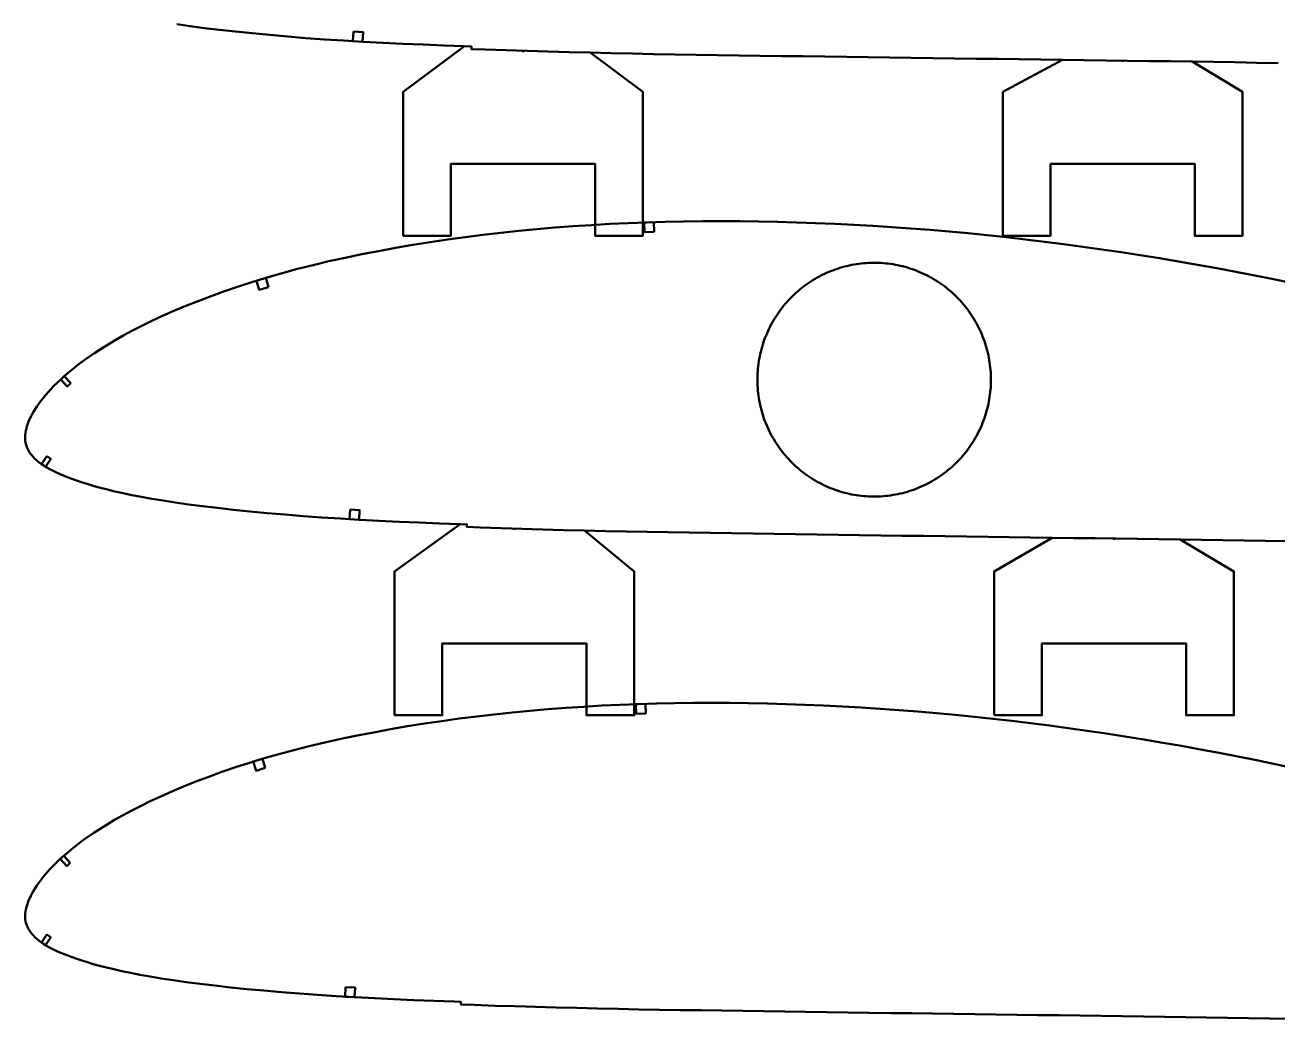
# Model space of a CAD drawing. Header units: metres. Extents: x -32 to 1074, y -15727 to -24.
# Drawn here: x -1 to 521, y -5767 to -5352 of the extents above; entities that cross this region are included whole.
import ezdxf

# ---------------------------------------------------------------- set-up
doc = ezdxf.new("R2010")
doc.units = ezdxf.units.M
doc.layers.add('Layer', color=7, linetype='Continuous', lineweight=50)

msp = doc.modelspace()

# ---------------------------------------------------------------- linework, layer by layer
at = {"layer": 'Layer', "color": 1}
for p, q in [((206.25, -5362.84), (206.25, -5363.34)), ((456.25, -5366.95), (456.25, -5367.45)), ((202.63, -5562.15), (202.63, -5562.65)), ((452.63, -5566.28), (452.63, -5566.78))]:
    msp.add_line(p, q, dxfattribs=at)
at = {"layer": 'Layer'}
for points in [[(61.91, -5351.78), (67.44, -5352.56), (73.36, -5353.34), (79.65, -5354.09), (86.32, -5354.81), (93.33, -5355.52), (100.62, -5356.21), (108.12, -5356.88), (115.76, -5357.51), (123.53, -5358.08), (131.45, -5358.59), (139.54, -5359.05), (147.79, -5359.47), (156.14, -5359.88), (164.61, -5360.24), (173.19, -5360.59), (181.85, -5360.93), (184.75, -5361.03), (184.71, -5362.08), (190.51, -5362.3), (199.22, -5362.61), (207.92, -5362.9), (216.64, -5363.15), (225.41, -5363.38), (234.22, -5363.6), (243.05, -5363.81), (251.86, -5364.01), (260.67, -5364.19), (269.49, -5364.34), (278.36, -5364.47), (287.27, -5364.6), (296.19, -5364.73), (305.14, -5364.87), (314.1, -5365), (323.08, -5365.12), (332.08, -5365.24), (341.09, -5365.36), (350.09, -5365.49), (359.11, -5365.62), (368.12, -5365.75), (377.12, -5365.88), (386.12, -5366), (395.13, -5366.12), (404.14, -5366.24), (413.15, -5366.36), (422.16, -5366.49), (431.17, -5366.62), (440.18, -5366.74), (449.18, -5366.86), (458.19, -5366.97), (467.19, -5367.09), (476.17, -5367.21), (485.15, -5367.34), (494.13, -5367.48), (503.1, -5367.63), (512.07, -5367.78), (521.02, -5367.94)], [(61.91, -5351.78), (67.44, -5352.56), (73.36, -5353.34), (79.65, -5354.09), (86.32, -5354.81), (93.33, -5355.52), (100.62, -5356.21), (108.12, -5356.88), (115.76, -5357.51), (123.53, -5358.08), (131.45, -5358.59), (139.54, -5359.05), (147.79, -5359.47), (156.14, -5359.88), (164.61, -5360.24), (173.19, -5360.59), (181.85, -5360.93), (184.75, -5361.03), (184.71, -5362.08), (190.51, -5362.3), (199.22, -5362.61), (207.92, -5362.9), (216.64, -5363.15), (225.41, -5363.38), (234.22, -5363.6), (243.05, -5363.81), (251.86, -5364.01), (260.67, -5364.19), (269.49, -5364.34), (278.36, -5364.47), (287.27, -5364.6), (296.19, -5364.73), (305.14, -5364.87), (314.1, -5365), (323.08, -5365.12), (332.08, -5365.24), (341.09, -5365.36), (350.09, -5365.49), (359.11, -5365.62), (368.12, -5365.75), (377.12, -5365.88), (386.12, -5366), (395.13, -5366.12), (404.14, -5366.24), (413.15, -5366.36), (422.16, -5366.49), (431.17, -5366.62), (440.18, -5366.74), (449.18, -5366.86), (458.19, -5366.97), (467.19, -5367.09), (476.17, -5367.21), (485.15, -5367.34), (494.13, -5367.48), (503.1, -5367.63), (512.07, -5367.78), (521.02, -5367.94)], [(135.53, -5354.81), (139.53, -5355.04), (139.3, -5359.03), (135.31, -5358.81), (135.53, -5354.81)], [(527.07, -5459.75), (519.19, -5458.12), (511.3, -5456.54), (503.39, -5455.02), (495.45, -5453.54), (487.49, -5452.11), (479.51, -5450.73), (471.53, -5449.39), (463.54, -5448.1), (455.56, -5446.87), (447.58, -5445.69), (439.6, -5444.56), (431.63, -5443.49), (423.67, -5442.47), (415.71, -5441.51), (407.75, -5440.6), (399.79, -5439.75), (391.84, -5438.96), (383.89, -5438.23), (375.94, -5437.55), (367.99, -5436.93), (360.04, -5436.37), (352.08, -5435.87), (344.12, -5435.42), (336.17, -5435.03), (328.23, -5434.69), (320.3, -5434.41), (312.38, -5434.2), (304.47, -5434.04), (296.58, -5433.94), (288.73, -5433.89), (280.93, -5433.91), (273.18, -5433.99), (265.47, -5434.15), (257.79, -5434.38), (250.11, -5434.69), (242.44, -5435.06), (234.79, -5435.51), (227.17, -5436.02), (219.56, -5436.6), (211.99, -5437.25), (204.45, -5437.97), (196.96, -5438.77), (189.51, -5439.63), (182.12, -5440.56), (174.78, -5441.57), (167.5, -5442.65), (160.28, -5443.8), (153.12, -5445.05), (146, -5446.36), (138.98, -5447.72), (132.08, -5449.14), (125.33, -5450.63), (118.71, -5452.19), (112.22, -5453.83), (105.87, -5455.55), (99.64, -5457.34), (93.55, -5459.2), (87.61, -5461.12), (81.83, -5463.1), (76.24, -5465.12), (70.83, -5467.19), (65.63, -5469.27), (60.68, -5471.36), (55.97, -5473.43), (51.54, -5475.48), (47.38, -5477.52), (43.48, -5479.52), (39.83, -5481.5), (36.43, -5483.42), (33.26, -5485.3), (30.33, -5487.12), (27.61, -5488.88), (25.1, -5490.59), (22.78, -5492.26), (20.63, -5493.88), (18.64, -5495.45), (16.8, -5496.98), (15.08, -5498.46), (13.5, -5499.9), (12.03, -5501.29), (10.67, -5502.64), (9.41, -5503.96), (8.24, -5505.24), (7.16, -5506.5), (6.15, -5507.71), (5.23, -5508.9), (4.37, -5510.06), (3.58, -5511.2), (2.85, -5512.31), (2.18, -5513.37), (1.58, -5514.41), (1.04, -5515.46), (0.55, -5516.5), (0.11, -5517.47), (-0.26, -5518.41), (-0.57, -5519.37), (-0.83, -5520.32), (-1.04, -5521.23), (-1.2, -5522.13), (-1.31, -5523.02), (-1.36, -5523.85), (-1.37, -5524.69), (-1.3, -5525.53), (-1.15, -5526.38), (-0.93, -5527.24), (-0.64, -5528.09), (-0.27, -5528.94), (0.17, -5529.78), (0.69, -5530.6), (1.31, -5531.42), (2, -5532.22), (2.76, -5533.01), (3.6, -5533.78), (4.52, -5534.54), (5.51, -5535.28), (6.58, -5536), (7.74, -5536.7), (8.99, -5537.39), (10.33, -5538.07), (11.76, -5538.76), (13.29, -5539.44), (14.92, -5540.13), (16.66, -5540.83), (18.52, -5541.53), (20.5, -5542.23), (22.63, -5542.94), (24.93, -5543.65), (27.41, -5544.36), (30.09, -5545.1), (32.98, -5545.85), (36.1, -5546.61), (39.48, -5547.38), (43.15, -5548.15), (47.13, -5548.92), (51.46, -5549.68), (56.18, -5550.45), (61.28, -5551.23), (66.76, -5552.01), (72.61, -5552.78), (78.85, -5553.52), (85.45, -5554.24), (92.38, -5554.94), (99.6, -5555.63), (107.02, -5556.29), (114.59, -5556.91), (122.28, -5557.47), (130.12, -5557.98), (138.13, -5558.43), (146.28, -5558.85), (154.56, -5559.25), (162.94, -5559.62), (171.43, -5559.96), (180, -5560.29), (182.87, -5560.4), (182.84, -5561.45), (188.57, -5561.66), (197.19, -5561.97), (205.8, -5562.25), (214.44, -5562.5), (223.12, -5562.73), (231.84, -5562.95), (240.57, -5563.16), (249.3, -5563.35), (258.02, -5563.53), (266.75, -5563.68), (275.53, -5563.81), (284.35, -5563.93), (293.18, -5564.06), (302.04, -5564.2), (310.9, -5564.33), (319.79, -5564.45), (328.7, -5564.57), (337.62, -5564.69), (346.53, -5564.82), (355.45, -5564.95), (364.37, -5565.08), (373.28, -5565.21), (382.19, -5565.33), (391.11, -5565.44), (400.03, -5565.56), (408.95, -5565.68), (417.87, -5565.81), (426.79, -5565.94), (435.7, -5566.06), (444.62, -5566.17), (453.53, -5566.29), (462.44, -5566.4), (471.33, -5566.52), (480.22, -5566.65), (489.1, -5566.79), (497.99, -5566.93), (506.86, -5567.08), (515.72, -5567.24), (524.57, -5567.41)], [(527.07, -5459.75), (519.19, -5458.12), (511.3, -5456.54), (503.39, -5455.02), (495.45, -5453.54), (487.49, -5452.11), (479.51, -5450.73), (471.53, -5449.39), (463.54, -5448.1), (455.56, -5446.87), (447.58, -5445.69), (439.6, -5444.56), (431.63, -5443.49), (423.67, -5442.47), (415.71, -5441.51), (407.75, -5440.6), (399.79, -5439.75), (391.84, -5438.96), (383.89, -5438.23), (375.94, -5437.55), (367.99, -5436.93), (360.04, -5436.37), (352.08, -5435.87), (344.12, -5435.42), (336.17, -5435.03), (328.23, -5434.69), (320.3, -5434.41), (312.38, -5434.2), (304.47, -5434.04), (296.58, -5433.94), (288.73, -5433.89), (280.93, -5433.91), (273.18, -5433.99), (265.47, -5434.15), (257.79, -5434.38), (250.11, -5434.69), (242.44, -5435.06), (234.79, -5435.51), (227.17, -5436.02), (219.56, -5436.6), (211.99, -5437.25), (204.45, -5437.97), (196.96, -5438.77), (189.51, -5439.63), (182.12, -5440.56), (174.78, -5441.57), (167.5, -5442.65), (160.28, -5443.8), (153.12, -5445.05), (146, -5446.36), (138.98, -5447.72), (132.08, -5449.14), (125.33, -5450.63), (118.71, -5452.19), (112.22, -5453.83), (105.87, -5455.55), (99.64, -5457.34), (93.55, -5459.2), (87.61, -5461.12), (81.83, -5463.1), (76.24, -5465.12), (70.83, -5467.19), (65.63, -5469.27), (60.68, -5471.36), (55.97, -5473.43), (51.54, -5475.48), (47.38, -5477.52), (43.48, -5479.52), (39.83, -5481.5), (36.43, -5483.42), (33.26, -5485.3), (30.33, -5487.12), (27.61, -5488.88), (25.1, -5490.59), (22.78, -5492.26), (20.63, -5493.88), (18.64, -5495.45), (16.8, -5496.98), (15.08, -5498.46), (13.5, -5499.9), (12.03, -5501.29), (10.67, -5502.64), (9.41, -5503.96), (8.24, -5505.24), (7.16, -5506.5), (6.15, -5507.71), (5.23, -5508.9), (4.37, -5510.06), (3.58, -5511.2), (2.85, -5512.31), (2.18, -5513.37), (1.58, -5514.41), (1.04, -5515.46), (0.55, -5516.5), (0.11, -5517.47), (-0.26, -5518.41), (-0.57, -5519.37), (-0.83, -5520.32), (-1.04, -5521.23), (-1.2, -5522.13), (-1.31, -5523.02), (-1.36, -5523.85), (-1.37, -5524.69), (-1.3, -5525.53), (-1.15, -5526.38), (-0.93, -5527.24), (-0.64, -5528.09), (-0.27, -5528.94), (0.17, -5529.78), (0.69, -5530.6), (1.31, -5531.42), (2, -5532.22), (2.76, -5533.01), (3.6, -5533.78), (4.52, -5534.54), (5.51, -5535.28), (6.58, -5536), (7.74, -5536.7), (8.99, -5537.39), (10.33, -5538.07), (11.76, -5538.76), (13.29, -5539.44), (14.92, -5540.13), (16.66, -5540.83), (18.52, -5541.53), (20.5, -5542.23), (22.63, -5542.94), (24.93, -5543.65), (27.41, -5544.36), (30.09, -5545.1), (32.98, -5545.85), (36.1, -5546.61), (39.48, -5547.38), (43.15, -5548.15), (47.13, -5548.92), (51.46, -5549.68), (56.18, -5550.45), (61.28, -5551.23), (66.76, -5552.01), (72.61, -5552.78), (78.85, -5553.52), (85.45, -5554.24), (92.38, -5554.94), (99.6, -5555.63), (107.02, -5556.29), (114.59, -5556.91), (122.28, -5557.47), (130.12, -5557.98), (138.13, -5558.43), (146.28, -5558.85), (154.56, -5559.25), (162.94, -5559.62), (171.43, -5559.96), (180, -5560.29), (182.87, -5560.4), (182.84, -5561.45), (188.57, -5561.66), (197.19, -5561.97), (205.8, -5562.25), (214.44, -5562.5), (223.12, -5562.73), (231.84, -5562.95), (240.57, -5563.16), (249.3, -5563.35), (258.02, -5563.53), (266.75, -5563.68), (275.53, -5563.81), (284.35, -5563.93), (293.18, -5564.06), (302.04, -5564.2), (310.9, -5564.33), (319.79, -5564.45), (328.7, -5564.57), (337.62, -5564.69), (346.53, -5564.82), (355.45, -5564.95), (364.37, -5565.08), (373.28, -5565.21), (382.19, -5565.33), (391.11, -5565.44), (400.03, -5565.56), (408.95, -5565.68), (417.87, -5565.81), (426.79, -5565.94), (435.7, -5566.06), (444.62, -5566.17), (453.53, -5566.29), (462.44, -5566.4), (471.33, -5566.52), (480.22, -5566.65), (489.1, -5566.79), (497.99, -5566.93), (506.86, -5567.08), (515.72, -5567.24), (524.57, -5567.41)], [(260.93, -5438.29), (256.93, -5438.41), (256.81, -5434.41), (260.81, -5434.29), (260.93, -5438.29)], [(100.12, -5461.37), (96.3, -5462.54), (95.13, -5458.71), (98.95, -5457.55), (100.12, -5461.37)], [(17.68, -5501.5), (16.2, -5502.85), (13.52, -5499.88), (15, -5498.54), (17.68, -5501.5)], [(7.76, -5531.97), (9.42, -5533.08), (7.2, -5536.41), (5.54, -5535.3), (7.76, -5531.97)], [(134.14, -5554.2), (138.13, -5554.42), (137.91, -5558.42), (133.91, -5558.19), (134.14, -5554.2)], [(527.6, -5661.99), (519.84, -5660.32), (512.08, -5658.71), (504.3, -5657.16), (496.49, -5655.65), (488.66, -5654.2), (480.81, -5652.79), (472.94, -5651.42), (465.07, -5650.1), (457.19, -5648.83), (449.31, -5647.62), (441.44, -5646.45), (433.58, -5645.34), (425.72, -5644.28), (417.86, -5643.28), (410.01, -5642.33), (402.16, -5641.44), (394.32, -5640.6), (386.47, -5639.82), (378.63, -5639.09), (370.79, -5638.43), (362.95, -5637.82), (355.1, -5637.26), (347.25, -5636.77), (339.4, -5636.32), (331.56, -5635.94), (323.73, -5635.61), (315.91, -5635.33), (308.1, -5635.12), (300.3, -5634.96), (292.52, -5634.86), (284.78, -5634.82), (277.08, -5634.83), (269.44, -5634.92), (261.83, -5635.07), (254.26, -5635.3), (246.69, -5635.6), (239.12, -5635.97), (231.58, -5636.41), (224.06, -5636.92), (216.56, -5637.49), (209.09, -5638.13), (201.65, -5638.84), (194.26, -5639.62), (186.92, -5640.47), (179.62, -5641.4), (172.38, -5642.39), (165.21, -5643.45), (158.09, -5644.59), (151.02, -5645.82), (144.01, -5647.11), (137.08, -5648.46), (130.28, -5649.86), (123.61, -5651.33), (117.09, -5652.87), (110.69, -5654.48), (104.42, -5656.17), (98.28, -5657.94), (92.27, -5659.78), (86.41, -5661.67), (80.72, -5663.62), (75.2, -5665.62), (69.87, -5667.66), (64.74, -5669.71), (59.85, -5671.77), (55.22, -5673.81), (50.84, -5675.84), (46.74, -5677.84), (42.89, -5679.82), (39.29, -5681.77), (35.94, -5683.67), (32.82, -5685.52), (29.92, -5687.31), (27.24, -5689.05), (24.77, -5690.74), (22.48, -5692.38), (20.36, -5693.98), (18.4, -5695.53), (16.58, -5697.04), (14.89, -5698.5), (13.33, -5699.91), (11.88, -5701.29), (10.54, -5702.62), (9.29, -5703.92), (8.14, -5705.19), (7.07, -5706.42), (6.08, -5707.62), (5.17, -5708.79), (4.33, -5709.93), (3.55, -5711.06), (2.82, -5712.16), (2.17, -5713.2), (1.58, -5714.22), (1.05, -5715.26), (0.56, -5716.28), (0.13, -5717.24), (-0.24, -5718.16), (-0.54, -5719.11), (-0.8, -5720.04), (-1.01, -5720.95), (-1.16, -5721.83), (-1.27, -5722.71), (-1.33, -5723.52), (-1.33, -5724.35), (-1.26, -5725.17), (-1.12, -5726.01), (-0.9, -5726.86), (-0.61, -5727.7), (-0.25, -5728.54), (0.18, -5729.36), (0.7, -5730.17), (1.3, -5730.97), (1.98, -5731.77), (2.74, -5732.54), (3.57, -5733.31), (4.47, -5734.05), (5.44, -5734.78), (6.5, -5735.49), (7.64, -5736.18), (8.87, -5736.86), (10.19, -5737.53), (11.61, -5738.21), (13.12, -5738.88), (14.73, -5739.56), (16.44, -5740.25), (18.27, -5740.94), (20.23, -5741.64), (22.33, -5742.33), (24.6, -5743.03), (27.04, -5743.74), (29.68, -5744.46), (32.53, -5745.2), (35.61, -5745.95), (38.94, -5746.71), (42.56, -5747.47), (46.49, -5748.23), (50.76, -5748.98), (55.41, -5749.74), (60.44, -5750.51), (65.84, -5751.28), (71.62, -5752.04), (77.77, -5752.77), (84.28, -5753.48), (91.12, -5754.17), (98.24, -5754.85), (105.55, -5755.5), (113.02, -5756.11), (120.61, -5756.67), (128.34, -5757.16), (136.24, -5757.61), (144.28, -5758.03), (152.44, -5758.42), (160.71, -5758.78), (169.08, -5759.12), (177.53, -5759.44), (180.37, -5759.55), (180.33, -5760.6), (185.99, -5760.81), (194.49, -5761.12), (202.99, -5761.39), (211.5, -5761.64), (220.06, -5761.87), (228.66, -5762.08), (237.28, -5762.29), (245.89, -5762.48), (254.48, -5762.65), (263.1, -5762.8), (271.75, -5762.93), (280.45, -5763.05), (289.17, -5763.18), (297.9, -5763.32), (306.65, -5763.44), (315.41, -5763.56), (324.2, -5763.68), (332.99, -5763.8), (341.79, -5763.92), (350.59, -5764.05), (359.38, -5764.18), (368.17, -5764.31), (376.96, -5764.42), (385.76, -5764.54), (394.55, -5764.65), (403.35, -5764.78), (412.15, -5764.9), (420.94, -5765.03), (429.73, -5765.15), (438.53, -5765.26), (447.32, -5765.37), (456.1, -5765.49), (464.88, -5765.61), (473.64, -5765.73), (482.4, -5765.87), (491.16, -5766.01), (499.92, -5766.16), (508.66, -5766.31), (517.39, -5766.48), (526.12, -5766.66)], [(527.6, -5661.99), (519.84, -5660.32), (512.08, -5658.71), (504.3, -5657.16), (496.49, -5655.65), (488.66, -5654.2), (480.81, -5652.79), (472.94, -5651.42), (465.07, -5650.1), (457.19, -5648.83), (449.31, -5647.62), (441.44, -5646.45), (433.58, -5645.34), (425.72, -5644.28), (417.86, -5643.28), (410.01, -5642.33), (402.16, -5641.44), (394.32, -5640.6), (386.47, -5639.82), (378.63, -5639.09), (370.79, -5638.43), (362.95, -5637.82), (355.1, -5637.26), (347.25, -5636.77), (339.4, -5636.32), (331.56, -5635.94), (323.73, -5635.61), (315.91, -5635.33), (308.1, -5635.12), (300.3, -5634.96), (292.52, -5634.86), (284.78, -5634.82), (277.08, -5634.83), (269.44, -5634.92), (261.83, -5635.07), (254.26, -5635.3), (246.69, -5635.6), (239.12, -5635.97), (231.58, -5636.41), (224.06, -5636.92), (216.56, -5637.49), (209.09, -5638.13), (201.65, -5638.84), (194.26, -5639.62), (186.92, -5640.47), (179.62, -5641.4), (172.38, -5642.39), (165.21, -5643.45), (158.09, -5644.59), (151.02, -5645.82), (144.01, -5647.11), (137.08, -5648.46), (130.28, -5649.86), (123.61, -5651.33), (117.09, -5652.87), (110.69, -5654.48), (104.42, -5656.17), (98.28, -5657.94), (92.27, -5659.78), (86.41, -5661.67), (80.72, -5663.62), (75.2, -5665.62), (69.87, -5667.66), (64.74, -5669.71), (59.85, -5671.77), (55.22, -5673.81), (50.84, -5675.84), (46.74, -5677.84), (42.89, -5679.82), (39.29, -5681.77), (35.94, -5683.67), (32.82, -5685.52), (29.92, -5687.31), (27.24, -5689.05), (24.77, -5690.74), (22.48, -5692.38), (20.36, -5693.98), (18.4, -5695.53), (16.58, -5697.04), (14.89, -5698.5), (13.33, -5699.91), (11.88, -5701.29), (10.54, -5702.62), (9.29, -5703.92), (8.14, -5705.19), (7.07, -5706.42), (6.08, -5707.62), (5.17, -5708.79), (4.33, -5709.93), (3.55, -5711.06), (2.82, -5712.16), (2.17, -5713.2), (1.58, -5714.22), (1.05, -5715.26), (0.56, -5716.28), (0.13, -5717.24), (-0.24, -5718.16), (-0.54, -5719.11), (-0.8, -5720.04), (-1.01, -5720.95), (-1.16, -5721.83), (-1.27, -5722.71), (-1.33, -5723.52), (-1.33, -5724.35), (-1.26, -5725.17), (-1.12, -5726.01), (-0.9, -5726.86), (-0.61, -5727.7), (-0.25, -5728.54), (0.18, -5729.36), (0.7, -5730.17), (1.3, -5730.97), (1.98, -5731.77), (2.74, -5732.54), (3.57, -5733.31), (4.47, -5734.05), (5.44, -5734.78), (6.5, -5735.49), (7.64, -5736.18), (8.87, -5736.86), (10.19, -5737.53), (11.61, -5738.21), (13.12, -5738.88), (14.73, -5739.56), (16.44, -5740.25), (18.27, -5740.94), (20.23, -5741.64), (22.33, -5742.33), (24.6, -5743.03), (27.04, -5743.74), (29.68, -5744.46), (32.53, -5745.2), (35.61, -5745.95), (38.94, -5746.71), (42.56, -5747.47), (46.49, -5748.23), (50.76, -5748.98), (55.41, -5749.74), (60.44, -5750.51), (65.84, -5751.28), (71.62, -5752.04), (77.77, -5752.77), (84.28, -5753.48), (91.12, -5754.17), (98.24, -5754.85), (105.55, -5755.5), (113.02, -5756.11), (120.61, -5756.67), (128.34, -5757.16), (136.24, -5757.61), (144.28, -5758.03), (152.44, -5758.42), (160.71, -5758.78), (169.08, -5759.12), (177.53, -5759.44), (180.37, -5759.55), (180.33, -5760.6), (185.99, -5760.81), (194.49, -5761.12), (202.99, -5761.39), (211.5, -5761.64), (220.06, -5761.87), (228.66, -5762.08), (237.28, -5762.29), (245.89, -5762.48), (254.48, -5762.65), (263.1, -5762.8), (271.75, -5762.93), (280.45, -5763.05), (289.17, -5763.18), (297.9, -5763.32), (306.65, -5763.44), (315.41, -5763.56), (324.2, -5763.68), (332.99, -5763.8), (341.79, -5763.92), (350.59, -5764.05), (359.38, -5764.18), (368.17, -5764.31), (376.96, -5764.42), (385.76, -5764.54), (394.55, -5764.65), (403.35, -5764.78), (412.15, -5764.9), (420.94, -5765.03), (429.73, -5765.15), (438.53, -5765.26), (447.32, -5765.37), (456.1, -5765.49), (464.88, -5765.61), (473.64, -5765.73), (482.4, -5765.87), (491.16, -5766.01), (499.92, -5766.16), (508.66, -5766.31), (517.39, -5766.48), (526.12, -5766.66)], [(257.39, -5639.21), (253.39, -5639.33), (253.27, -5635.33), (257.27, -5635.21), (257.39, -5639.21)], [(98.8, -5661.96), (94.97, -5663.13), (93.8, -5659.31), (97.63, -5658.14), (98.8, -5661.96)], [(17.5, -5701.53), (16.02, -5702.87), (13.33, -5699.91), (14.82, -5698.57), (17.5, -5701.53)], [(7.69, -5731.46), (9.35, -5732.58), (7.12, -5735.9), (5.46, -5734.79), (7.69, -5731.46)], [(132.28, -5753.38), (136.27, -5753.6), (136.05, -5757.6), (132.05, -5757.37), (132.28, -5753.38)]]:
    msp.add_lwpolyline(points, dxfattribs=at)
at = {"layer": 'Layer', "color": 1}
for points in [[(156.25, -5440), (156.25, -5380), (181.85, -5360.93), (184.75, -5361.03), (184.71, -5362.08), (190.51, -5362.3), (199.22, -5362.61), (207.92, -5362.9), (216.64, -5363.15), (225.41, -5363.38), (234.22, -5363.6), (256.25, -5380), (256.25, -5440), (236.3, -5440), (236.3, -5410), (176.2, -5410), (176.2, -5440)], [(406.25, -5440), (406.25, -5380), (431.17, -5366.62), (440.18, -5366.74), (449.18, -5366.86), (458.19, -5366.97), (467.19, -5367.09), (476.17, -5367.21), (485.15, -5367.34), (506.25, -5380), (506.25, -5440), (486.3, -5440), (486.3, -5410), (426.2, -5410), (426.2, -5440)], [(152.63, -5640), (152.63, -5580), (180, -5560.29), (182.87, -5560.4), (182.84, -5561.45), (188.57, -5561.66), (197.19, -5561.97), (205.8, -5562.25), (214.44, -5562.5), (223.12, -5562.73), (231.84, -5562.95), (252.63, -5580), (252.63, -5640), (232.68, -5640), (232.68, -5610), (172.58, -5610), (172.58, -5640)], [(402.63, -5640), (402.63, -5580), (426.79, -5565.94), (435.7, -5566.06), (444.62, -5566.17), (453.53, -5566.29), (462.44, -5566.4), (471.33, -5566.52), (480.22, -5566.65), (502.63, -5580), (502.63, -5640), (482.68, -5640), (482.68, -5610), (422.58, -5610), (422.58, -5640)]]:
    msp.add_lwpolyline(points, close=True, dxfattribs=at)
at = {"layer": 'Layer'}
msp.add_lwpolyline([(401.31, -5500), (401.3, -5498.98), (401.27, -5497.95), (401.21, -5496.93), (401.14, -5495.91), (401.04, -5494.89), (400.92, -5493.87), (400.78, -5492.85), (400.62, -5491.84), (400.44, -5490.83), (400.24, -5489.83), (400.01, -5488.83), (399.77, -5487.84), (399.5, -5486.85), (399.22, -5485.86), (398.91, -5484.89), (398.58, -5483.91), (398.24, -5482.95), (397.87, -5481.99), (397.48, -5481.05), (397.07, -5480.11), (396.65, -5479.18), (396.2, -5478.25), (395.73, -5477.34), (395.25, -5476.44), (394.74, -5475.55), (394.22, -5474.67), (393.68, -5473.8), (393.12, -5472.94), (392.55, -5472.09), (391.95, -5471.26), (391.34, -5470.44), (390.71, -5469.63), (390.07, -5468.84), (389.4, -5468.05), (388.73, -5467.29), (388.03, -5466.54), (387.32, -5465.8), (386.6, -5465.08), (385.86, -5464.37), (385.1, -5463.68), (384.33, -5463), (383.55, -5462.34), (382.75, -5461.7), (381.94, -5461.07), (381.12, -5460.47), (380.28, -5459.88), (379.43, -5459.3), (378.57, -5458.75), (377.7, -5458.21), (376.82, -5457.69), (375.93, -5457.19), (375.02, -5456.71), (374.11, -5456.25), (373.19, -5455.81), (372.26, -5455.38), (371.32, -5454.98), (370.37, -5454.6), (369.41, -5454.23), (368.45, -5453.89), (367.48, -5453.57), (366.5, -5453.27), (365.52, -5452.98), (364.53, -5452.72), (363.53, -5452.48), (362.53, -5452.26), (361.53, -5452.07), (360.52, -5451.89), (359.51, -5451.73), (358.5, -5451.6), (357.48, -5451.49), (356.46, -5451.4), (355.44, -5451.33), (354.42, -5451.28), (353.39, -5451.25), (352.37, -5451.25), (351.35, -5451.26), (350.33, -5451.3), (349.3, -5451.36), (348.29, -5451.44), (347.27, -5451.54), (346.25, -5451.66), (345.24, -5451.81), (344.23, -5451.98), (343.22, -5452.16), (342.22, -5452.37), (341.23, -5452.6), (340.23, -5452.85), (339.25, -5453.12), (338.27, -5453.41), (337.29, -5453.73), (336.32, -5454.06), (335.36, -5454.41), (334.41, -5454.79), (333.47, -5455.18), (332.53, -5455.59), (331.6, -5456.03), (330.69, -5456.48), (329.78, -5456.95), (328.88, -5457.44), (327.99, -5457.95), (327.11, -5458.48), (326.25, -5459.02), (325.39, -5459.59), (324.55, -5460.17), (323.72, -5460.77), (322.91, -5461.39), (322.1, -5462.02), (321.31, -5462.67), (320.54, -5463.34), (319.77, -5464.02), (319.03, -5464.72), (318.29, -5465.43), (317.58, -5466.16), (316.87, -5466.91), (316.19, -5467.67), (315.52, -5468.44), (314.86, -5469.23), (314.23, -5470.03), (313.61, -5470.85), (313, -5471.68), (312.42, -5472.52), (311.85, -5473.37), (311.3, -5474.23), (310.77, -5475.11), (310.26, -5475.99), (309.76, -5476.89), (309.29, -5477.8), (308.83, -5478.71), (308.39, -5479.64), (307.97, -5480.58), (307.58, -5481.52), (307.2, -5482.47), (306.84, -5483.43), (306.5, -5484.4), (306.19, -5485.37), (305.89, -5486.35), (305.61, -5487.34), (305.36, -5488.33), (305.12, -5489.33), (304.91, -5490.33), (304.72, -5491.34), (304.55, -5492.35), (304.4, -5493.36), (304.27, -5494.38), (304.16, -5495.4), (304.08, -5496.42), (304.01, -5497.44), (303.97, -5498.46), (303.95, -5499.49), (303.95, -5500.51), (303.97, -5501.54), (304.01, -5502.56), (304.08, -5503.58), (304.16, -5504.6), (304.27, -5505.62), (304.4, -5506.64), (304.55, -5507.65), (304.72, -5508.66), (304.91, -5509.67), (305.12, -5510.67), (305.36, -5511.67), (305.61, -5512.66), (305.89, -5513.65), (306.19, -5514.63), (306.5, -5515.6), (306.84, -5516.57), (307.2, -5517.53), (307.58, -5518.48), (307.97, -5519.42), (308.39, -5520.36), (308.83, -5521.29), (309.29, -5522.2), (309.76, -5523.11), (310.26, -5524.01), (310.77, -5524.89), (311.3, -5525.77), (311.85, -5526.63), (312.42, -5527.48), (313, -5528.32), (313.61, -5529.15), (314.23, -5529.97), (314.86, -5530.77), (315.52, -5531.56), (316.19, -5532.33), (316.87, -5533.09), (317.58, -5533.84), (318.29, -5534.57), (319.03, -5535.28), (319.77, -5535.98), (320.54, -5536.66), (321.31, -5537.33), (322.1, -5537.98), (322.91, -5538.61), (323.72, -5539.23), (324.55, -5539.83), (325.39, -5540.41), (326.25, -5540.98), (327.11, -5541.52), (327.99, -5542.05), (328.88, -5542.56), (329.78, -5543.05), (330.69, -5543.52), (331.6, -5543.97), (332.53, -5544.41), (333.47, -5544.82), (334.41, -5545.21), (335.36, -5545.59), (336.32, -5545.94), (337.29, -5546.27), (338.27, -5546.59), (339.25, -5546.88), (340.23, -5547.15), (341.23, -5547.4), (342.22, -5547.63), (343.22, -5547.84), (344.23, -5548.02), (345.24, -5548.19), (346.25, -5548.34), (347.27, -5548.46), (348.29, -5548.56), (349.3, -5548.64), (350.33, -5548.7), (351.35, -5548.74), (352.37, -5548.75), (353.39, -5548.75), (354.42, -5548.72), (355.44, -5548.67), (356.46, -5548.6), (357.48, -5548.51), (358.5, -5548.4), (359.51, -5548.27), (360.52, -5548.11), (361.53, -5547.93), (362.53, -5547.74), (363.53, -5547.52), (364.53, -5547.28), (365.52, -5547.02), (366.5, -5546.73), (367.48, -5546.43), (368.45, -5546.11), (369.41, -5545.77), (370.37, -5545.4), (371.32, -5545.02), (372.26, -5544.62), (373.19, -5544.19), (374.11, -5543.75), (375.02, -5543.29), (375.93, -5542.81), (376.82, -5542.31), (377.7, -5541.79), (378.57, -5541.25), (379.43, -5540.7), (380.28, -5540.12), (381.12, -5539.53), (381.94, -5538.93), (382.75, -5538.3), (383.55, -5537.66), (384.33, -5537), (385.1, -5536.32), (385.86, -5535.63), (386.6, -5534.92), (387.32, -5534.2), (388.03, -5533.46), (388.73, -5532.71), (389.4, -5531.95), (390.07, -5531.16), (390.71, -5530.37), (391.34, -5529.56), (391.95, -5528.74), (392.55, -5527.91), (393.12, -5527.06), (393.68, -5526.2), (394.22, -5525.33), (394.74, -5524.45), (395.25, -5523.56), (395.73, -5522.66), (396.2, -5521.75), (396.65, -5520.82), (397.07, -5519.89), (397.48, -5518.95), (397.87, -5518.01), (398.24, -5517.05), (398.58, -5516.09), (398.91, -5515.11), (399.22, -5514.14), (399.5, -5513.15), (399.77, -5512.16), (400.01, -5511.17), (400.24, -5510.17), (400.44, -5509.17), (400.62, -5508.16), (400.78, -5507.15), (400.92, -5506.13), (401.04, -5505.11), (401.14, -5504.09), (401.21, -5503.07), (401.27, -5502.05), (401.3, -5501.02), (401.31, -5500)], close=True, dxfattribs=at)

doc.saveas('drawing.dxf')
